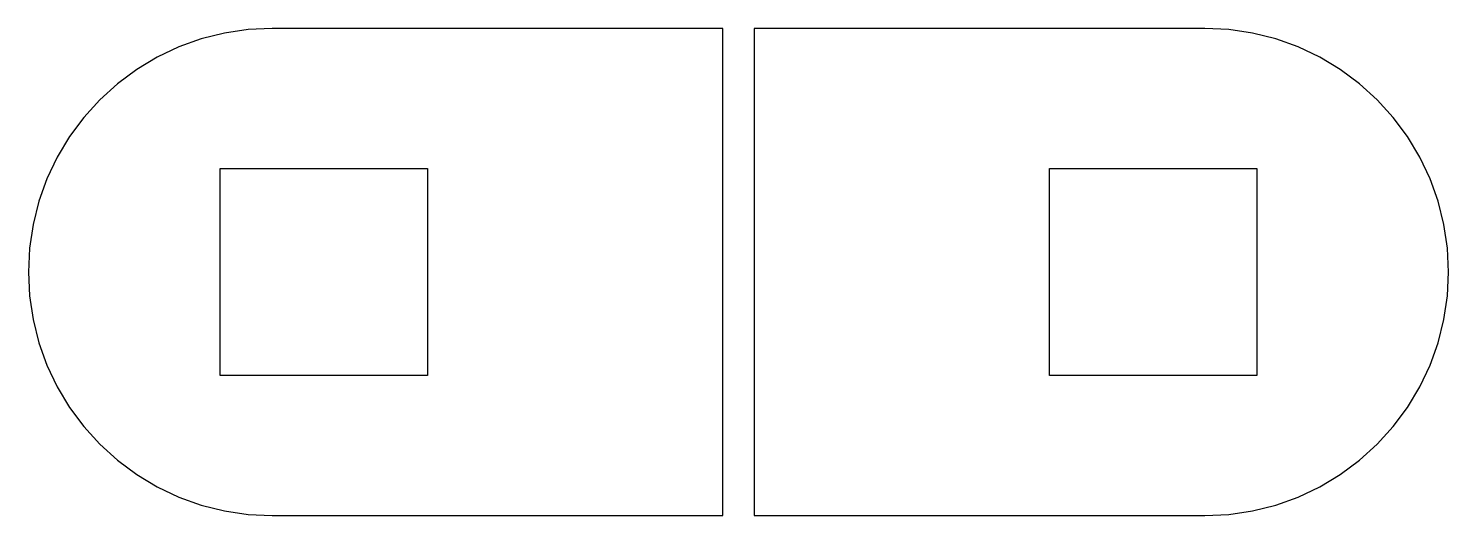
# Model space of a CAD drawing. Extents: x 2.2 to 15.8, y 2.2 to 6.8.
import ezdxf

# ---------------------------------------------------------------- set-up
doc = ezdxf.new("R2010")
doc.units = 0

msp = doc.modelspace()

# ---------------------------------------------------------------- linework, layer by layer
for p, q in [((3.81784, 6.74879), (3.60071, 6.67111)), ((4.04155, 6.80484), (3.81784, 6.74879)), ((4.26967, 6.83868), (4.04155, 6.80484)), ((4.5, 6.84999), (4.26967, 6.83868)), ((8.85001, 6.84999), (4.5, 6.84999)), ((8.85001, 2.15001), (8.85001, 6.84999)), ((13.5, 6.84999), (9.14999, 6.84999)), ((9.14999, 6.84999), (9.14999, 2.15001)), ((13.7303, 6.83868), (13.5, 6.84999)), ((13.9585, 6.80484), (13.7303, 6.83868)), ((14.1822, 6.74879), (13.9585, 6.80484)), ((14.3993, 6.67111), (14.1822, 6.74879)), ((3.60071, 6.67111), (3.39223, 6.57251)), ((14.6078, 6.57251), (14.3993, 6.67111)), ((3.19441, 6.45395), (3.00919, 6.31657)), ((3.39223, 6.57251), (3.19441, 6.45395)), ((14.8056, 6.45395), (14.6078, 6.57251)), ((14.9908, 6.31657), (14.8056, 6.45395)), ((3.00919, 6.31657), (2.8383, 6.1617)), ((15.1617, 6.1617), (14.9908, 6.31657)), ((2.8383, 6.1617), (2.68343, 5.99081)), ((15.3166, 5.99081), (15.1617, 6.1617)), ((2.68343, 5.99081), (2.54605, 5.80559)), ((15.4539, 5.80559), (15.3166, 5.99081)), ((2.54605, 5.80559), (2.42749, 5.60777)), ((15.5725, 5.60777), (15.4539, 5.80559)), ((2.42749, 5.60777), (2.32889, 5.39929)), ((4, 3.5), (4, 5.5)), ((4, 5.5), (6, 5.5)), ((6, 5.5), (6, 3.5)), ((12, 3.5), (12, 5.5)), ((12, 5.5), (14, 5.5)), ((14, 5.5), (14, 3.5)), ((15.6711, 5.39929), (15.5725, 5.60777)), ((2.32889, 5.39929), (2.25121, 5.18216)), ((15.7488, 5.18216), (15.6711, 5.39929)), ((2.25121, 5.18216), (2.19516, 4.95845)), ((15.8048, 4.95845), (15.7488, 5.18216)), ((2.19516, 4.95845), (2.16132, 4.73033)), ((15.8387, 4.73033), (15.8048, 4.95845)), ((2.16132, 4.73033), (2.15001, 4.5)), ((15.85, 4.5), (15.8387, 4.73033)), ((2.15001, 4.5), (2.16132, 4.26967)), ((15.8387, 4.26967), (15.85, 4.5)), ((2.16132, 4.26967), (2.19516, 4.04155)), ((15.8048, 4.04155), (15.8387, 4.26967)), ((2.19516, 4.04155), (2.25121, 3.81784)), ((15.7488, 3.81784), (15.8048, 4.04155)), ((2.25121, 3.81784), (2.32889, 3.60071)), ((15.6711, 3.60071), (15.7488, 3.81784)), ((2.32889, 3.60071), (2.42749, 3.39223)), ((15.5725, 3.39223), (15.6711, 3.60071)), ((6, 3.5), (4, 3.5)), ((14, 3.5), (12, 3.5)), ((2.42749, 3.39223), (2.54605, 3.19441)), ((15.4539, 3.19441), (15.5725, 3.39223)), ((2.54605, 3.19441), (2.68343, 3.00919)), ((15.3166, 3.00919), (15.4539, 3.19441)), ((2.68343, 3.00919), (2.8383, 2.8383)), ((15.1617, 2.8383), (15.3166, 3.00919)), ((2.8383, 2.8383), (3.00919, 2.68343)), ((14.9908, 2.68343), (15.1617, 2.8383)), ((3.00919, 2.68343), (3.19441, 2.54605)), ((14.8056, 2.54605), (14.9908, 2.68343)), ((3.19441, 2.54605), (3.39223, 2.42749)), ((14.6078, 2.42749), (14.8056, 2.54605)), ((3.39223, 2.42749), (3.60071, 2.32889)), ((14.3993, 2.32889), (14.6078, 2.42749)), ((3.60071, 2.32889), (3.81784, 2.25121)), ((3.81784, 2.25121), (4.04155, 2.19516)), ((4.04155, 2.19516), (4.26967, 2.16132)), ((13.7303, 2.16132), (13.9585, 2.19516)), ((13.9585, 2.19516), (14.1822, 2.25121)), ((14.1822, 2.25121), (14.3993, 2.32889)), ((4.26967, 2.16132), (4.5, 2.15001)), ((4.5, 2.15001), (8.85001, 2.15001)), ((9.14999, 2.15001), (13.5, 2.15001)), ((13.5, 2.15001), (13.7303, 2.16132))]:
    msp.add_line(p, q)

doc.saveas('drawing.dxf')
